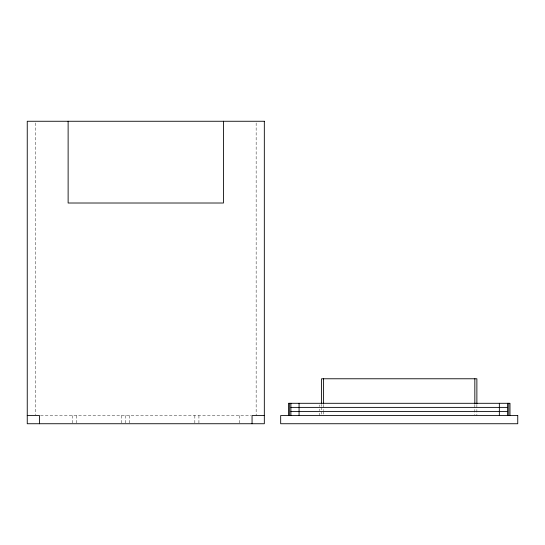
<?xml version="1.0" encoding="UTF-8"?>
<svg xmlns="http://www.w3.org/2000/svg" width="545" height="545" viewBox="0 0 545 545"><rect width="100%" height="100%" fill="white"/><g stroke="black" fill="none" stroke-linecap="round" stroke-linejoin="round"><path stroke-width="0.41" stroke-dasharray="2.73 2.04" d="M40.521 415.562L251.211 415.562M476.875 404.697L476.875 415.562M474.831 404.697L474.831 414.745M323.594 404.697L323.594 410.657M323.594 411.38L323.594 414.745M321.55 404.697L321.55 406.366M321.55 407.204L321.55 410.548M321.55 411.38L321.55 414.725M319.506 404.935L319.506 406.57M319.506 409.022L319.506 410.657M319.506 413.11L319.506 415.562M256.15 122.966L256.15 415.562M239.8 415.562L239.8 422.92M198.925 415.562L198.925 422.92M194.838 415.562L194.838 422.92M129.438 415.562L129.438 422.92M125.35 415.562L125.35 422.92M121.263 415.562L121.263 422.92M76.3 415.562L76.3 422.92M72.213 415.562L72.213 422.92M35.425 122.966L35.425 414.711"/><path stroke-width="0.82" d="M290.894 407.387L507.531 407.387M290.894 411.475L507.531 411.475M27.25 415.562L39.513 415.562L39.513 423.738M264.325 415.562L252.062 415.562L252.062 423.738M509.984 415.562L509.984 403.3L288.441 403.3L288.441 415.562M508.757 403.3L508.757 415.562M507.531 403.3L507.531 415.562M499.356 403.3L499.356 415.562M476.875 403.859L476.875 378.775L321.55 378.775L321.55 403.859M474.831 378.775L474.831 403.859M323.594 378.775L323.594 403.859M299.069 403.3L299.069 415.562M290.894 403.3L290.894 415.562M289.668 403.3L289.668 415.562M223.45 121.263L223.45 203.013L68.125 203.013L68.125 121.263M264.325 121.263L27.25 121.263L27.25 423.738L264.325 423.738L264.325 121.263M517.75 415.562L280.675 415.562L280.675 423.738L517.75 423.738L517.75 415.562"/></g></svg>
